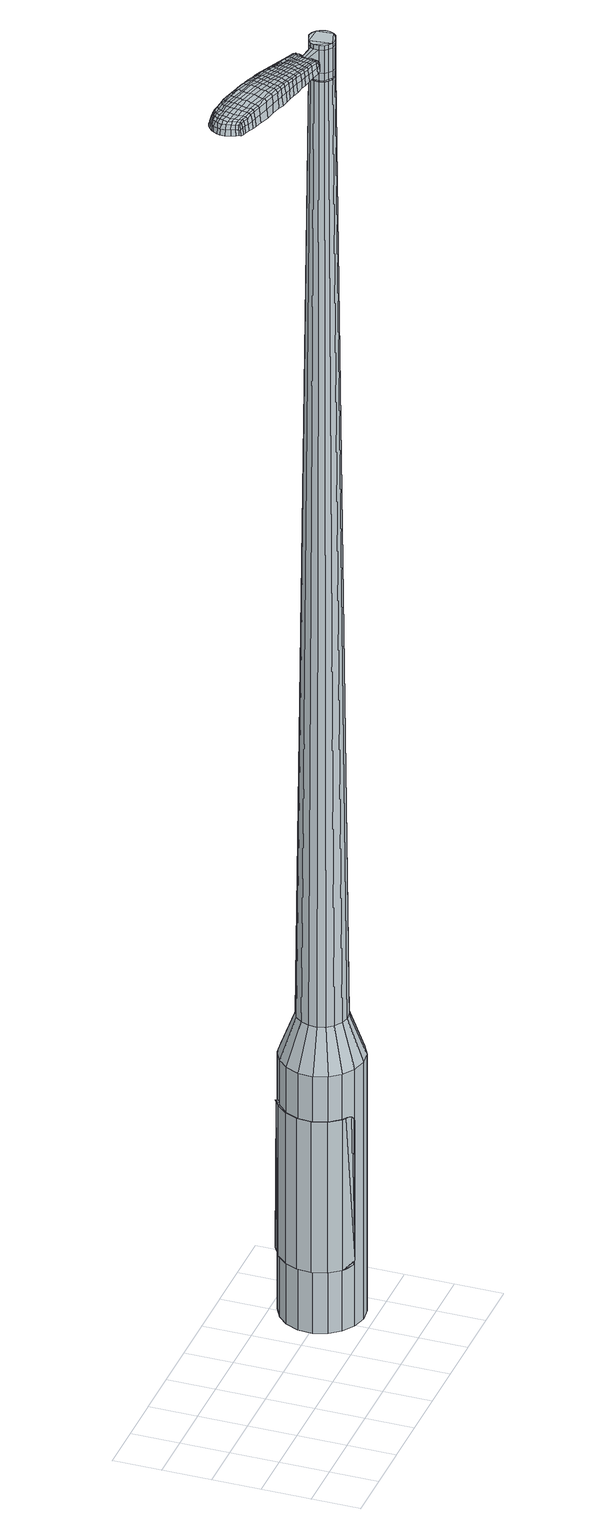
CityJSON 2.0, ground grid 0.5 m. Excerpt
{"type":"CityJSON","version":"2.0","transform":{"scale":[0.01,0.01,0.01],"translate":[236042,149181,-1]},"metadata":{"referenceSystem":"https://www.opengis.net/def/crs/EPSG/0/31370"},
"CityObjects":{
"object1":{"type":"GenericCityObject","attributes":{"cluster":57,"mean_distance_to_centroid":0.185,"new_centroid_x":236044.68,"new_centroid_y":149182.04,"mean_distance_to_camera":9.45,"H1":5.46,"H2":5.55,"Z_final":115.86,"cluster2":-1,"proj_x":236045.43,"proj_y":149178.81,"id_line":87872,"bearing_l":257,"distance":3.32,"orientation":"right","G_obj":167},"geometry":[{"type":"MultiSurface","lod":"2","boundaries":[[[0,1,2,3]],[[1,4,5,2]],[[4,6,7,5]],[[6,8,9,7]],[[8,10,11,9]],[[10,12,13,11]],[[12,14,15,13]],[[14,16,17,15]],[[16,18,19,17]],[[18,20,21,19]],[[20,22,23,21]],[[22,24,25,23]],[[24,26,27,25]],[[26,28,29,27]],[[28,30,31,29]],[[30,32,33,31]],[[32,34,35,33]],[[34,0,3,35]],[[36,37,38,39]],[[38,40,41,42]],[[41,43,42]],[[42,44,45,46]],[[45,47,46]],[[46,48,49,50]],[[49,51,50]],[[42,46,50,38]],[[50,52,39,38]],[[53,36,39]],[[2,5,7,35]],[[7,9,11,15]],[[11,13,15]],[[15,17,19,23]],[[19,21,23]],[[23,25,27,31]],[[27,29,31]],[[15,23,31,7]],[[31,33,35,7]],[[3,2,35]],[[1,0,54,55]],[[0,34,56,54]],[[34,32,57,56]],[[32,30,58,57]],[[30,28,59,58]],[[28,26,60,59]],[[26,24,61,60]],[[24,22,62,61]],[[22,20,63,62]],[[20,18,64,63]],[[18,16,65,64]],[[16,14,66,65]],[[14,12,67,66]],[[12,10,68,67]],[[10,8,69,68]],[[8,6,70,69]],[[6,4,71,70]],[[4,1,55,71]],[[55,54,72,73]],[[54,56,74,72]],[[56,57,75,74]],[[57,58,76,75]],[[58,59,77,76]],[[59,60,78,77]],[[60,61,79,78]],[[61,62,80,79]],[[62,63,81,80]],[[63,64,82,81]],[[64,65,83,82]],[[65,66,84,83]],[[66,67,85,84]],[[67,68,86,85]],[[68,69,87,86]],[[69,70,88,87]],[[70,71,89,88]],[[71,55,73,89]],[[90,91,92,93]],[[94,95,91,90]],[[96,97,95,94]],[[98,99,97,96]],[[100,101,99,98]],[[102,103,101,100]],[[79,104,103,102]],[[105,106,104,79]],[[107,108,106,105]],[[109,110,108,107]],[[111,112,110,109]],[[113,114,112,111]],[[115,116,114,113]],[[117,118,116,115]],[[119,120,118,117]],[[88,121,120,119]],[[122,123,121,88]],[[93,92,123,122]],[[124,125,126,127]],[[128,124,127,129]],[[130,128,129,131]],[[132,130,131,133]],[[134,132,133,135]],[[136,134,135,137]],[[138,136,137,139]],[[140,138,139,141]],[[142,140,141,143]],[[144,142,143,145]],[[146,144,145,147]],[[148,146,147,149]],[[150,148,149,151]],[[152,150,151,153]],[[154,152,153,155]],[[156,154,155,157]],[[73,72,90,93]],[[72,74,94,90]],[[74,75,96,94]],[[75,76,98,96]],[[76,77,100,98]],[[77,78,102,100]],[[78,79,102]],[[80,105,79]],[[80,81,107,105]],[[81,82,109,107]],[[82,83,111,109]],[[83,84,113,111]],[[84,85,115,113]],[[85,86,117,115]],[[86,87,119,117]],[[87,88,119]],[[89,122,88]],[[89,73,93,122]],[[158,159,92,91]],[[159,160,123,92]],[[160,121,123]],[[161,120,121]],[[161,162,118,120]],[[162,163,116,118]],[[163,164,114,116]],[[164,165,112,114]],[[165,166,110,112]],[[166,167,108,110]],[[167,168,106,108]],[[168,104,106]],[[169,103,104]],[[169,170,101,103]],[[170,171,99,101]],[[171,172,97,99]],[[172,173,95,97]],[[173,158,91,95]],[[39,52,156,174]],[[159,158,175,157]],[[53,39,174,125]],[[158,173,126,175]],[[36,53,125,124]],[[173,172,127,126]],[[37,36,124,128]],[[172,171,129,127]],[[38,37,128,130]],[[171,170,131,129]],[[40,38,130,132]],[[170,169,133,131]],[[41,40,132,134]],[[169,104,135,133]],[[43,41,134,136]],[[104,168,137,135]],[[42,43,136,138]],[[168,167,139,137]],[[44,42,138,140]],[[167,166,141,139]],[[45,44,140,142]],[[166,165,143,141]],[[47,45,142,144]],[[165,164,145,143]],[[46,47,144,146]],[[164,163,147,145]],[[48,46,146,148]],[[163,162,149,147]],[[49,48,148,150]],[[162,161,151,149]],[[51,49,150,152]],[[161,121,153,151]],[[50,51,152,154]],[[121,160,155,153]],[[52,50,154,156]],[[160,159,157,155]],[[156,157,176,177]],[[157,175,178,176]],[[175,126,179,178]],[[126,125,180,179]],[[125,174,181,180]],[[174,156,177,181]],[[182,183,184,185]],[[186,182,185,187]],[[182,186,188,189]],[[183,182,189,190]],[[191,192,193,194]],[[195,191,194,196]],[[191,195,197,198]],[[192,191,198,199]],[[200,201,202,203]],[[204,200,203,205]],[[200,204,206,207]],[[201,200,207,208]],[[209,210,211,212]],[[213,209,212,214]],[[209,213,215,216]],[[210,209,216,217]],[[218,219,220,221]],[[222,218,221,223]],[[218,222,224,225]],[[219,218,225,226]],[[227,228,229,230]],[[231,227,230,232]],[[227,231,233,234]],[[228,227,234,235]],[[236,237,238,239]],[[228,236,239,229]],[[236,228,235,240]],[[237,236,240,241]],[[242,243,244,245]],[[237,242,245,238]],[[242,237,241,246]],[[243,242,246,247]],[[248,186,187,249]],[[243,248,249,244]],[[248,243,247,250]],[[186,248,250,188]],[[251,252,253,254]],[[255,251,254,256]],[[251,255,257,258]],[[252,251,258,259]],[[260,261,262,263]],[[252,260,263,253]],[[260,252,259,264]],[[261,260,264,265]],[[266,267,268,269]],[[261,266,269,262]],[[266,261,265,270]],[[267,266,270,271]],[[272,273,274,275]],[[267,272,275,268]],[[272,267,271,276]],[[273,272,276,277]],[[278,183,190,279]],[[273,278,279,274]],[[278,273,277,280]],[[183,278,280,184]],[[281,282,283,284]],[[285,281,284,286]],[[281,285,287,288]],[[282,281,288,289]],[[290,291,292,293]],[[282,290,293,283]],[[290,282,289,294]],[[291,290,294,295]],[[296,297,298,299]],[[291,296,299,292]],[[296,291,295,300]],[[297,296,300,301]],[[302,195,196,303]],[[297,302,303,298]],[[302,297,301,304]],[[195,302,304,197]],[[305,306,307,308]],[[309,305,308,310]],[[305,309,311,312]],[[306,305,312,313]],[[314,315,316,317]],[[306,314,317,307]],[[314,306,313,318]],[[315,314,318,319]],[[320,321,322,323]],[[315,320,323,316]],[[320,315,319,324]],[[321,320,324,325]],[[326,327,328,329]],[[321,326,329,322]],[[326,321,325,330]],[[327,326,330,331]],[[332,192,199,333]],[[327,332,333,328]],[[332,327,331,334]],[[192,332,334,193]],[[335,221,220,336]],[[337,335,336,338]],[[335,337,339,340]],[[221,335,340,223]],[[341,337,338,342]],[[343,341,342,344]],[[341,343,345,346]],[[337,341,346,339]],[[347,343,344,348]],[[349,347,348,350]],[[347,349,351,352]],[[343,347,352,345]],[[353,349,350,354]],[[355,353,354,356]],[[353,355,357,358]],[[349,353,358,351]],[[359,355,356,360]],[[210,359,360,211]],[[359,210,217,361]],[[355,359,361,357]],[[362,363,208,207]],[[364,362,207,206]],[[362,364,365,366]],[[363,362,366,367]],[[368,369,367,366]],[[370,368,366,365]],[[368,370,371,372]],[[369,368,372,373]],[[374,375,373,372]],[[376,374,372,371]],[[374,376,377,378]],[[375,374,378,379]],[[380,381,379,378]],[[382,380,378,377]],[[380,382,215,213]],[[381,380,213,214]],[[383,384,385,386]],[[285,383,386,287]],[[383,285,286,387]],[[384,383,387,388]],[[389,204,205,390]],[[384,389,390,385]],[[389,384,388,391]],[[204,389,391,206]],[[392,393,394,395]],[[231,392,395,233]],[[392,231,232,396]],[[393,392,396,397]],[[398,399,400,401]],[[393,398,401,394]],[[398,393,397,402]],[[399,398,402,403]],[[404,201,208,405]],[[399,404,405,400]],[[404,399,403,406]],[[201,404,406,202]],[[407,408,409,410]],[[189,407,410,190]],[[407,189,188,411]],[[408,407,411,412]],[[413,414,415,416]],[[408,413,416,409]],[[413,408,412,417]],[[414,413,417,418]],[[419,212,211,420]],[[414,419,420,415]],[[419,414,418,421]],[[212,419,421,214]],[[422,423,424,425]],[[194,422,425,196]],[[422,194,193,426]],[[423,422,426,427]],[[428,216,215,429]],[[423,428,429,424]],[[428,423,427,430]],[[216,428,430,217]],[[431,432,433,434]],[[309,431,434,311]],[[431,309,310,435]],[[432,431,435,436]],[[437,222,223,438]],[[432,437,438,433]],[[437,432,436,439]],[[222,437,439,224]],[[440,441,442,443]],[[255,440,443,257]],[[440,255,256,444]],[[441,440,444,445]],[[446,447,448,449]],[[441,446,449,442]],[[446,441,445,450]],[[447,446,450,451]],[[452,219,226,453]],[[447,452,453,448]],[[452,447,451,454]],[[219,452,454,220]],[[455,456,445,444]],[[254,455,444,256]],[[455,254,253,457]],[[456,455,457,458]],[[459,460,451,450]],[[456,459,450,445]],[[459,456,458,461]],[[460,459,461,462]],[[463,336,220,454]],[[460,463,454,451]],[[463,460,462,464]],[[336,463,464,338]],[[465,466,467,468]],[[312,465,468,313]],[[465,312,311,434]],[[466,465,434,433]],[[469,340,339,470]],[[466,469,470,467]],[[469,466,433,438]],[[340,469,438,223]],[[471,472,458,457]],[[263,471,457,253]],[[471,263,262,473]],[[472,471,473,474]],[[475,476,462,461]],[[472,475,461,458]],[[475,472,474,477]],[[476,475,477,478]],[[479,342,338,464]],[[476,479,464,462]],[[479,476,478,480]],[[342,479,480,344]],[[481,482,483,484]],[[318,481,484,319]],[[481,318,313,468]],[[482,481,468,467]],[[485,346,345,486]],[[482,485,486,483]],[[485,482,467,470]],[[346,485,470,339]],[[487,488,474,473]],[[269,487,473,262]],[[487,269,268,489]],[[488,487,489,490]],[[491,492,478,477]],[[488,491,477,474]],[[491,488,490,493]],[[492,491,493,494]],[[495,348,344,480]],[[492,495,480,478]],[[495,492,494,496]],[[348,495,496,350]],[[497,498,499,500]],[[324,497,500,325]],[[497,324,319,484]],[[498,497,484,483]],[[501,352,351,502]],[[498,501,502,499]],[[501,498,483,486]],[[352,501,486,345]],[[503,504,490,489]],[[275,503,489,268]],[[503,275,274,505]],[[504,503,505,506]],[[507,508,494,493]],[[504,507,493,490]],[[507,504,506,509]],[[508,507,509,510]],[[511,354,350,496]],[[508,511,496,494]],[[511,508,510,512]],[[354,511,512,356]],[[513,514,515,516]],[[330,513,516,331]],[[513,330,325,500]],[[514,513,500,499]],[[517,358,357,518]],[[514,517,518,515]],[[517,514,499,502]],[[358,517,502,351]],[[519,520,506,505]],[[279,519,505,274]],[[519,279,190,410]],[[520,519,410,409]],[[521,522,510,509]],[[520,521,509,506]],[[521,520,409,416]],[[522,521,416,415]],[[523,360,356,512]],[[522,523,512,510]],[[523,522,415,420]],[[360,523,420,211]],[[524,525,427,426]],[[334,524,426,193]],[[524,334,331,516]],[[525,524,516,515]],[[526,361,217,430]],[[525,526,430,427]],[[526,525,515,518]],[[361,526,518,357]],[[527,528,388,387]],[[284,527,387,286]],[[527,284,283,529]],[[528,527,529,530]],[[531,364,206,391]],[[528,531,391,388]],[[531,528,530,532]],[[364,531,532,365]],[[533,534,535,536]],[[234,533,536,235]],[[533,234,233,395]],[[534,533,395,394]],[[537,538,539,540]],[[534,537,540,535]],[[537,534,394,401]],[[538,537,401,400]],[[541,363,367,542]],[[538,541,542,539]],[[541,538,400,405]],[[363,541,405,208]],[[543,544,530,529]],[[293,543,529,283]],[[543,293,292,545]],[[544,543,545,546]],[[547,370,365,532]],[[544,547,532,530]],[[547,544,546,548]],[[370,547,548,371]],[[549,550,551,552]],[[240,549,552,241]],[[549,240,235,536]],[[550,549,536,535]],[[553,554,555,556]],[[550,553,556,551]],[[553,550,535,540]],[[554,553,540,539]],[[557,369,373,558]],[[554,557,558,555]],[[557,554,539,542]],[[369,557,542,367]],[[559,560,546,545]],[[299,559,545,292]],[[559,299,298,561]],[[560,559,561,562]],[[563,376,371,548]],[[560,563,548,546]],[[563,560,562,564]],[[376,563,564,377]],[[565,566,567,568]],[[246,565,568,247]],[[565,246,241,552]],[[566,565,552,551]],[[569,570,571,572]],[[566,569,572,567]],[[569,566,551,556]],[[570,569,556,555]],[[573,375,379,574]],[[570,573,574,571]],[[573,570,555,558]],[[375,573,558,373]],[[575,576,562,561]],[[303,575,561,298]],[[575,303,196,425]],[[576,575,425,424]],[[577,382,377,564]],[[576,577,564,562]],[[577,576,424,429]],[[382,577,429,215]],[[578,579,412,411]],[[250,578,411,188]],[[578,250,247,568]],[[579,578,568,567]],[[580,581,418,417]],[[579,580,417,412]],[[580,579,567,572]],[[581,580,572,571]],[[582,381,214,421]],[[581,582,421,418]],[[582,581,571,574]],[[381,582,574,379]],[[583,584,585,586]],[[586,585,587,588]],[[589,587,585,590]],[[590,585,584,591]],[[592,593,594,595]],[[595,594,596,597]],[[598,596,594,599]],[[599,594,593,600]],[[601,602,603,604]],[[604,603,605,606]],[[607,605,603,608]],[[608,603,602,609]],[[610,611,612,613]],[[613,612,614,615]],[[616,614,612,617]],[[617,612,611,618]],[[619,620,621,622]],[[622,621,623,624]],[[625,623,621,626]],[[626,621,620,627]],[[628,629,630,631]],[[631,630,632,633]],[[634,632,630,635]],[[635,630,629,636]],[[637,638,639,640]],[[640,639,629,628]],[[636,629,639,641]],[[641,639,638,642]],[[643,644,645,646]],[[646,645,638,637]],[[642,638,645,647]],[[647,645,644,648]],[[588,587,649,650]],[[650,649,644,643]],[[648,644,649,651]],[[651,649,587,589]],[[652,653,654,655]],[[655,654,656,657]],[[658,656,654,659]],[[659,654,653,660]],[[661,662,663,664]],[[664,663,653,652]],[[660,653,663,665]],[[665,663,662,666]],[[667,668,669,670]],[[670,669,662,661]],[[666,662,669,671]],[[671,669,668,672]],[[673,674,675,676]],[[676,675,668,667]],[[672,668,675,677]],[[677,675,674,678]],[[591,584,679,680]],[[680,679,674,673]],[[678,674,679,681]],[[681,679,584,583]],[[682,683,684,685]],[[685,684,686,687]],[[688,686,684,689]],[[689,684,683,690]],[[691,692,693,694]],[[694,693,683,682]],[[690,683,693,695]],[[695,693,692,696]],[[697,698,699,700]],[[700,699,692,691]],[[696,692,699,701]],[[701,699,698,702]],[[597,596,703,704]],[[704,703,698,697]],[[702,698,703,705]],[[705,703,596,598]],[[706,707,708,709]],[[709,708,710,711]],[[712,710,708,713]],[[713,708,707,714]],[[715,716,717,718]],[[718,717,707,706]],[[714,707,717,719]],[[719,717,716,720]],[[721,722,723,724]],[[724,723,716,715]],[[720,716,723,725]],[[725,723,722,726]],[[727,728,729,730]],[[730,729,722,721]],[[726,722,729,731]],[[731,729,728,732]],[[600,593,733,734]],[[734,733,728,727]],[[732,728,733,735]],[[735,733,593,592]],[[619,622,736,737]],[[737,736,738,739]],[[740,738,736,741]],[[741,736,622,624]],[[739,738,742,743]],[[743,742,744,745]],[[746,744,742,747]],[[747,742,738,740]],[[745,744,748,749]],[[749,748,750,751]],[[752,750,748,753]],[[753,748,744,746]],[[751,750,754,755]],[[755,754,756,757]],[[758,756,754,759]],[[759,754,750,752]],[[757,756,760,761]],[[761,760,611,610]],[[618,611,760,762]],[[762,760,756,758]],[[609,763,764,608]],[[608,764,765,607]],[[766,765,764,767]],[[767,764,763,768]],[[768,769,770,767]],[[767,770,771,766]],[[772,771,770,773]],[[773,770,769,774]],[[774,775,776,773]],[[773,776,777,772]],[[778,777,776,779]],[[779,776,775,780]],[[780,781,782,779]],[[779,782,783,778]],[[616,783,782,614]],[[614,782,781,615]],[[784,785,786,787]],[[787,786,686,688]],[[687,686,786,788]],[[788,786,785,789]],[[606,605,790,791]],[[791,790,785,784]],[[789,785,790,792]],[[792,790,605,607]],[[793,794,795,796]],[[796,795,632,634]],[[633,632,795,797]],[[797,795,794,798]],[[799,800,801,802]],[[802,801,794,793]],[[798,794,801,803]],[[803,801,800,804]],[[609,602,805,806]],[[806,805,800,799]],[[804,800,805,807]],[[807,805,602,601]],[[808,809,810,811]],[[811,810,590,591]],[[589,590,810,812]],[[812,810,809,813]],[[814,815,816,817]],[[817,816,809,808]],[[813,809,816,818]],[[818,816,815,819]],[[610,613,820,821]],[[821,820,815,814]],[[819,815,820,822]],[[822,820,613,615]],[[823,824,825,826]],[[826,825,595,597]],[[592,595,825,827]],[[827,825,824,828]],[[616,617,829,830]],[[830,829,824,823]],[[828,824,829,831]],[[831,829,617,618]],[[832,833,834,835]],[[835,834,710,712]],[[711,710,834,836]],[[836,834,833,837]],[[624,623,838,839]],[[839,838,833,832]],[[837,833,838,840]],[[840,838,623,625]],[[841,842,843,658]],[[843,656,658]],[[657,656,843,844]],[[844,843,842,845]],[[846,847,848,849]],[[849,848,842,841]],[[845,842,848,850]],[[850,848,847,851]],[[627,620,852,853]],[[853,852,847,846]],[[851,847,852,854]],[[854,852,620,619]],[[845,855,856,844]],[[844,856,655,657]],[[652,655,856,857]],[[857,856,855,858]],[[851,859,860,850]],[[850,860,855,845]],[[858,855,860,861]],[[861,860,859,862]],[[619,737,863,854]],[[854,863,859,851]],[[862,859,863,864]],[[864,863,737,739]],[[865,866,867,868]],[[868,867,713,714]],[[712,713,867,835]],[[835,867,866,832]],[[740,741,869,870]],[[870,869,866,865]],[[832,866,869,839]],[[839,869,741,624]],[[858,871,857]],[[857,871,664,652]],[[661,664,871,872]],[[862,873,874,861]],[[861,874,871,858]],[[872,871,874,875]],[[875,874,873,876]],[[739,743,877,864]],[[864,877,873,862]],[[876,873,877,878]],[[878,877,743,745]],[[879,880,881,882]],[[882,881,719,720]],[[714,719,881,868]],[[868,881,880,865]],[[746,747,883,884]],[[884,883,880,879]],[[865,880,883,870]],[[870,883,747,740]],[[885,886,872]],[[872,886,670,661]],[[667,670,886,887]],[[887,886,885,888]],[[876,889,890,875]],[[875,890,885,872]],[[888,885,890,891]],[[891,890,889,892]],[[745,749,893,878]],[[878,893,889,876]],[[892,889,893,894]],[[894,893,749,751]],[[895,896,897,898]],[[898,897,725,726]],[[720,725,897,882]],[[882,897,896,879]],[[752,753,899,900]],[[900,899,896,895]],[[879,896,899,884]],[[884,899,753,746]],[[888,901,902,887]],[[887,902,676,667]],[[673,676,902,903]],[[903,902,901,904]],[[892,905,906,891]],[[891,906,901,888]],[[904,901,906,907]],[[907,906,905,908]],[[751,755,909,894]],[[894,909,905,892]],[[908,905,909,910]],[[910,909,755,757]],[[911,912,913,914]],[[914,913,731,732]],[[726,731,913,898]],[[898,913,912,895]],[[758,759,915,916]],[[916,915,912,911]],[[895,912,915,900]],[[900,915,759,752]],[[904,917,918,903]],[[903,918,680,673]],[[591,680,918,811]],[[811,918,917,808]],[[908,919,920,907]],[[907,920,917,904]],[[808,917,920,817]],[[817,920,919,814]],[[757,761,921,910]],[[910,921,919,908]],[[814,919,921,821]],[[821,921,761,610]],[[828,922,923,827]],[[827,923,735,592]],[[732,735,923,914]],[[914,923,922,911]],[[618,762,924,831]],[[831,924,922,828]],[[911,922,924,916]],[[916,924,762,758]],[[789,925,926,788]],[[788,926,685,687]],[[682,685,926,927]],[[927,926,925,928]],[[607,765,929,792]],[[792,929,925,789]],[[928,925,929,930]],[[930,929,765,766]],[[931,932,933,934]],[[934,933,635,636]],[[634,635,933,796]],[[796,933,932,793]],[[935,936,937,938]],[[938,937,932,931]],[[793,932,937,802]],[[802,937,936,799]],[[768,763,939,940]],[[940,939,936,935]],[[799,936,939,806]],[[806,939,763,609]],[[928,941,942,927]],[[927,942,694,682]],[[691,694,942,943]],[[943,942,941,944]],[[766,771,945,930]],[[930,945,941,928]],[[944,941,945,946]],[[946,945,771,772]],[[947,948,949,950]],[[950,949,641,642]],[[636,641,949,934]],[[934,949,948,931]],[[951,952,953,954]],[[954,953,948,947]],[[931,948,953,938]],[[938,953,952,935]],[[774,769,955,956]],[[956,955,952,951]],[[935,952,955,940]],[[940,955,769,768]],[[944,957,958,943]],[[943,958,700,691]],[[697,700,958,959]],[[959,958,957,960]],[[772,777,961,946]],[[946,961,957,944]],[[960,957,961,962]],[[962,961,777,778]],[[963,964,965,966]],[[966,965,647,648]],[[642,647,965,950]],[[950,965,964,947]],[[967,968,969,970]],[[970,969,964,963]],[[947,964,969,954]],[[954,969,968,951]],[[780,775,971,972]],[[972,971,968,967]],[[951,968,971,956]],[[956,971,775,774]],[[960,973,974,959]],[[959,974,704,697]],[[597,704,974,826]],[[826,974,973,823]],[[778,783,975,962]],[[962,975,973,960]],[[823,973,975,830]],[[830,975,783,616]],[[813,976,977,812]],[[812,977,651,589]],[[648,651,977,966]],[[966,977,976,963]],[[819,978,979,818]],[[818,979,976,813]],[[963,976,979,970]],[[970,979,978,967]],[[615,781,980,822]],[[822,980,978,819]],[[967,978,980,972]],[[972,980,781,780]],[[583,586,185,184]],[[586,588,187,185]],[[598,599,198,197]],[[599,600,199,198]],[[601,604,203,202]],[[604,606,205,203]],[[625,626,225,224]],[[626,627,226,225]],[[628,631,230,229]],[[631,633,232,230]],[[637,640,239,238]],[[640,628,229,239]],[[643,646,245,244]],[[646,637,238,245]],[[588,650,249,187]],[[650,643,244,249]],[[658,659,258,257]],[[659,660,259,258]],[[660,665,264,259]],[[665,666,265,264]],[[666,671,270,265]],[[671,672,271,270]],[[672,677,276,271]],[[677,678,277,276]],[[678,681,280,277]],[[681,583,184,280]],[[688,689,288,287]],[[689,690,289,288]],[[690,695,294,289]],[[695,696,295,294]],[[696,701,300,295]],[[701,702,301,300]],[[702,705,304,301]],[[705,598,197,304]],[[706,709,308,307]],[[709,711,310,308]],[[715,718,317,316]],[[718,706,307,317]],[[721,724,323,322]],[[724,715,316,323]],[[727,730,329,328]],[[730,721,322,329]],[[600,734,333,199]],[[734,727,328,333]],[[784,787,386,385]],[[787,688,287,386]],[[606,791,390,205]],[[791,784,385,390]],[[633,797,396,232]],[[797,798,397,396]],[[798,803,402,397]],[[803,804,403,402]],[[804,807,406,403]],[[807,601,202,406]],[[711,836,435,310]],[[836,837,436,435]],[[837,840,439,436]],[[840,625,224,439]],[[841,658,443,442]],[[658,257,443]],[[846,849,449,448]],[[849,841,442,449]],[[627,853,453,226]],[[853,846,448,453]],[[981,982,983,984]],[[985,986,984,983]],[[987,988,989,990]],[[991,992,993,994]],[[982,995,996,983]],[[997,985,983,996]],[[998,987,990,999]],[[1000,1001,992,991]],[[995,1002,1003,996]],[[1003,1004,997,996]],[[1005,998,999,1006]],[[1007,1001,1000,1008]],[[1002,1009,1010,1003]],[[1010,1011,1004,1003]],[[1012,1005,1006,1013]],[[1014,1007,1008,1015]],[[1016,1017,1018,1019]],[[1020,1021,1017,1016]],[[1020,1022,1023,1021]],[[1022,1024,1025,1023]],[[1026,1027,1028,1029]],[[1030,1031,1027,1026]],[[1032,1033,1031,1030]],[[1034,1035,1033,1032]],[[1029,1018,1017,1026]],[[1026,1017,1021,1030]],[[1021,1023,1032,1030]],[[1023,1025,1034,1032]],[[990,989,986,985]],[[999,990,985,997]],[[1004,1006,999,997]],[[1011,1013,1006,1004]],[[991,994,988,987]],[[1000,991,987,998]],[[1008,1000,998,1005]],[[1015,1008,1005,1012]],[[992,1016,1019,993]],[[1001,1020,1016,992]],[[1022,1020,1001,1007]],[[1024,1022,1007,1014]],[[1036,1037,1038,1039]],[[1038,1040,1041,1042]],[[1038,1042,1043,1044]],[[1038,1044,1039]],[[1045,1036,1039,1046]],[[1047,1046,1039,1048]],[[1049,1048,1039]],[[1050,1038,1037,1051]],[[1052,1050,1051,1053]],[[1054,1052,1053,1055]],[[1056,1054,1055,1057]],[[1058,1056,1057,1059]],[[1059,1060,1061,1062]],[[1059,1062,1063,1064]],[[1059,1064,1065,1066]],[[1065,1067,1068,1069]],[[1065,1069,1070,1071]],[[1065,1071,1066]],[[1059,1066,1058]],[[1072,1073,1037,1036]],[[1074,1075,1040,1038]],[[1076,1077,1049,1039]],[[1073,1078,1051,1037]],[[1079,1074,1038,1050]],[[1078,1080,1053,1051]],[[1081,1079,1050,1052]],[[1080,1082,1055,1053]],[[1083,1081,1052,1054]],[[1082,1084,1057,1055]],[[1085,1083,1054,1056]],[[1084,1086,1059,1057]],[[1087,1085,1056,1058]],[[1086,1088,1060,1059]],[[1089,1090,1067,1065]],[[1091,1087,1058,1066]],[[1061,1060,1088,1092]],[[1062,1061,1092,1093]],[[1063,1062,1093,1094]],[[1064,1063,1094,1095]],[[1065,1064,1095,1089]],[[1096,1072,1036,1045]],[[1097,1096,1045,1046]],[[1098,1097,1046,1047]],[[1099,1098,1047,1048]],[[1077,1099,1048,1049]],[[1041,1040,1075,1100]],[[1068,1067,1090,1101]],[[1042,1041,1100,1102]],[[1043,1042,1102,1103]],[[1044,1043,1103,1104]],[[1039,1044,1104,1076]],[[1069,1068,1101,1105]],[[1070,1069,1105,1106]],[[1071,1070,1106,1107]],[[1066,1071,1107,1091]]]}]}
},
"vertices":[
[225,112,384],[231,126,384],[231,126,96],[225,112,96],[241,136,384],[241,136,96],[254,143,384],[254,143,96],[269,145,384],[269,145,96],[283,142,384],[283,142,96],[295,133,384],[295,133,96],[304,122,384],[304,122,96],[308,108,384],[308,108,96],[308,93,384],[308,93,96],[302,79,384],[302,79,96],[292,69,384],[292,69,96],[279,62,384],[279,62,96],[264,60,384],[264,60,96],[250,64,384],[250,64,96],[238,72,384],[238,72,96],[229,83,384],[229,83,96],[224,97,384],[224,97,96],[254,96,1524],[257,93,1524],[261,90,1524],[253,106,1524],[266,89,1524],[270,90,1524],[278,95,1524],[275,92,1524],[280,100,1524],[280,104,1524],[276,112,1524],[278,109,1524],[272,115,1524],[267,116,1524],[258,113,1524],[263,115,1524],[255,110,1524],[253,101,1524],[242,108,429],[245,116,429],[241,99,429],[244,91,429],[249,84,429],[257,79,429],[265,77,429],[274,78,429],[282,82,429],[288,89,429],[291,97,429],[291,106,429],[289,114,429],[284,121,429],[276,126,429],[268,128,429],[259,127,429],[251,123,429],[253,106,1483],[255,110,1483],[253,101,1483],[254,96,1483],[257,93,1483],[261,90,1483],[266,89,1483],[270,90,1483],[275,92,1483],[278,95,1483],[280,100,1483],[280,104,1483],[278,109,1483],[276,112,1483],[272,115,1483],[267,116,1483],[263,115,1483],[258,113,1483],[254,105,1483],[254,105,1485],[256,110,1485],[256,110,1483],[254,101,1483],[254,101,1485],[255,97,1483],[255,97,1485],[258,93,1483],[258,93,1485],[261,91,1483],[261,91,1485],[266,90,1483],[266,90,1485],[270,90,1485],[274,92,1483],[274,92,1485],[277,96,1483],[277,96,1485],[279,100,1483],[279,100,1485],[279,104,1483],[279,104,1485],[278,108,1483],[278,108,1485],[275,112,1483],[275,112,1485],[271,114,1483],[271,114,1485],[267,115,1483],[267,115,1485],[263,115,1485],[259,113,1483],[259,113,1485],[254,96,1519],[253,101,1519],[253,101,1493],[254,96,1493],[257,93,1519],[257,93,1493],[261,90,1519],[261,90,1493],[266,89,1519],[266,89,1493],[270,90,1519],[270,90,1493],[275,92,1519],[275,92,1493],[278,95,1519],[278,95,1493],[280,100,1519],[280,100,1493],[280,104,1519],[280,104,1493],[278,109,1519],[278,109,1493],[276,112,1519],[276,112,1493],[272,115,1519],[272,115,1493],[267,116,1519],[267,116,1493],[263,115,1519],[263,115,1493],[258,113,1519],[258,113,1493],[255,110,1519],[255,110,1493],[253,106,1485],[255,110,1485],[258,113,1485],[267,116,1485],[272,115,1485],[276,112,1485],[278,109,1485],[280,104,1485],[280,100,1485],[278,95,1485],[275,92,1485],[266,89,1485],[261,90,1485],[257,93,1485],[254,96,1485],[253,101,1485],[253,106,1519],[253,106,1493],[236,113,1513],[236,113,1518],[235,110,1513],[234,107,1513],[234,107,1518],[235,110,1518],[167,145,1519],[174,144,1518],[173,145,1509],[166,147,1510],[159,148,1519],[158,149,1510],[160,146,1526],[168,144,1525],[175,142,1525],[158,108,1519],[165,107,1518],[167,108,1525],[160,109,1525],[150,110,1519],[151,111,1526],[148,109,1510],[157,107,1510],[164,105,1509],[91,142,1519],[92,145,1519],[91,145,1513],[90,142,1513],[91,137,1519],[90,137,1513],[93,137,1524],[92,141,1524],[93,145,1524],[163,125,1530],[170,123,1529],[171,127,1529],[164,128,1530],[154,127,1531],[155,130,1531],[153,123,1530],[162,121,1530],[169,120,1529],[242,107,1512],[242,110,1512],[241,110,1517],[241,107,1517],[241,104,1512],[240,105,1517],[240,104,1506],[241,107,1506],[242,110,1506],[109,157,1519],[113,157,1519],[112,159,1512],[109,159,1512],[107,157,1518],[106,159,1512],[107,156,1522],[109,156,1523],[113,156,1524],[117,157,1519],[123,156,1519],[122,157,1512],[117,158,1512],[118,155,1524],[123,154,1525],[129,155,1519],[137,153,1519],[136,155,1511],[128,156,1511],[129,153,1526],[137,152,1526],[148,150,1519],[147,152,1510],[148,149,1526],[238,125,1513],[231,127,1513],[231,126,1518],[239,124,1517],[244,123,1512],[242,122,1516],[243,124,1506],[238,126,1507],[230,128,1507],[224,129,1514],[217,131,1515],[217,130,1520],[224,128,1519],[223,131,1507],[216,133,1507],[209,133,1515],[202,135,1516],[203,134,1522],[210,132,1521],[209,135,1508],[201,137,1508],[195,138,1517],[188,140,1517],[189,138,1524],[196,136,1523],[194,139,1508],[187,141,1509],[181,142,1518],[182,140,1524],[180,143,1509],[101,123,1519],[104,122,1519],[104,123,1524],[101,124,1523],[98,124,1518],[99,125,1522],[97,123,1512],[99,122,1512],[102,121,1512],[108,120,1519],[114,118,1519],[115,120,1525],[109,121,1524],[107,119,1512],[112,117,1512],[120,117,1519],[127,115,1519],[128,116,1526],[120,118,1526],[118,116,1511],[126,114,1511],[138,112,1519],[140,113,1526],[137,111,1510],[231,95,1513],[224,97,1513],[223,96,1507],[230,94,1507],[237,95,1512],[236,94,1506],[236,96,1516],[232,96,1517],[225,98,1518],[216,98,1514],[209,99,1515],[208,98,1507],[215,97,1507],[217,99,1519],[210,100,1520],[202,100,1515],[194,102,1516],[193,100,1508],[200,99,1508],[203,101,1521],[195,103,1522],[187,103,1517],[180,104,1517],[178,103,1509],[185,102,1508],[188,104,1523],[181,105,1524],[173,105,1518],[171,104,1509],[174,107,1524],[235,109,1519],[236,111,1519],[228,110,1520],[229,113,1520],[227,107,1520],[235,106,1519],[221,112,1522],[221,115,1522],[214,114,1523],[214,116,1523],[213,111,1523],[220,109,1521],[206,115,1524],[207,118,1524],[199,117,1525],[200,120,1525],[198,114,1525],[206,112,1524],[192,118,1526],[193,121,1526],[185,120,1527],[185,123,1527],[184,117,1527],[191,115,1526],[177,122,1528],[178,125,1528],[177,118,1528],[95,141,1527],[96,144,1527],[95,136,1526],[100,135,1527],[100,139,1528],[101,143,1528],[106,138,1529],[107,142,1529],[106,134,1528],[113,132,1530],[113,136,1530],[114,140,1530],[120,135,1531],[121,138,1531],[120,131,1530],[129,129,1531],[129,133,1531],[130,136,1531],[142,130,1531],[142,133,1531],[141,126,1531],[96,125,1518],[95,128,1519],[94,127,1513],[95,125,1513],[98,126,1523],[96,128,1523],[93,132,1519],[92,132,1513],[94,132,1524],[105,157,1518],[102,156,1518],[103,155,1523],[106,156,1523],[104,158,1513],[101,157,1513],[99,154,1519],[96,152,1519],[97,151,1524],[100,153,1523],[98,155,1513],[95,152,1513],[93,149,1519],[95,148,1524],[93,149,1513],[168,142,1528],[167,140,1528],[174,138,1528],[175,140,1527],[159,144,1528],[159,143,1529],[166,138,1529],[166,135,1530],[173,133,1529],[173,136,1528],[158,140,1529],[157,137,1530],[165,131,1530],[172,130,1529],[156,134,1531],[160,111,1528],[161,113,1529],[152,115,1529],[152,112,1528],[167,109,1527],[168,112,1528],[161,117,1529],[153,119,1530],[169,116,1528],[239,95,1512],[239,97,1512],[238,98,1517],[238,96,1517],[238,95,1506],[238,97,1506],[240,101,1512],[239,101,1517],[239,100,1506],[245,121,1512],[245,120,1512],[244,121,1506],[245,122,1506],[244,121,1517],[243,120,1517],[244,117,1512],[244,115,1512],[243,115,1506],[244,118,1506],[243,117,1517],[242,115,1517],[243,112,1512],[242,113,1506],[242,112,1517],[239,122,1519],[238,121,1519],[231,124,1520],[231,123,1520],[238,119,1519],[237,116,1519],[231,120,1520],[230,118,1520],[237,114,1519],[229,115,1520],[233,97,1519],[233,99,1519],[226,101,1520],[225,99,1520],[234,102,1519],[227,104,1520],[224,126,1521],[224,125,1521],[217,128,1522],[217,127,1522],[223,122,1521],[223,120,1521],[216,124,1522],[215,122,1523],[222,117,1522],[215,119,1523],[218,100,1521],[218,102,1521],[211,103,1522],[211,101,1522],[219,105,1521],[212,107,1522],[210,130,1523],[209,129,1523],[203,132,1524],[202,131,1524],[209,126,1523],[208,123,1524],[202,128,1525],[201,125,1525],[208,121,1524],[200,122,1525],[203,103,1523],[204,105,1523],[197,106,1524],[196,104,1524],[205,108,1524],[197,110,1525],[196,134,1525],[195,133,1525],[189,136,1526],[188,135,1526],[195,130,1526],[194,127,1526],[188,132,1527],[187,129,1527],[193,124,1526],[186,126,1527],[189,105,1525],[189,108,1525],[182,109,1526],[182,107,1526],[190,111,1526],[183,113,1527],[182,138,1527],[181,137,1527],[180,134,1527],[180,131,1528],[179,128,1528],[174,108,1527],[175,110,1527],[176,114,1528],[100,125,1525],[99,128,1525],[104,124,1526],[102,127,1526],[97,132,1526],[101,131,1527],[108,155,1525],[106,154,1525],[109,154,1526],[111,155,1525],[103,153,1525],[100,150,1526],[104,150,1527],[107,152,1526],[98,147,1526],[102,147,1527],[109,123,1526],[108,125,1527],[114,121,1527],[114,123,1528],[106,129,1528],[113,128,1529],[116,154,1526],[115,153,1527],[121,152,1528],[122,153,1527],[112,151,1527],[110,148,1528],[117,147,1529],[119,150,1528],[108,145,1528],[115,144,1530],[120,119,1528],[120,122,1529],[128,117,1528],[128,120,1529],[120,126,1529],[128,124,1530],[129,152,1528],[127,150,1528],[135,149,1529],[136,150,1528],[125,148,1529],[124,145,1530],[132,143,1530],[134,146,1530],[122,142,1530],[131,140,1531],[140,115,1529],[140,117,1529],[140,121,1530],[148,147,1528],[147,146,1529],[146,143,1530],[145,140,1530],[143,137,1531],[173,143,1509],[174,142,1518],[167,144,1518],[166,145,1509],[159,146,1519],[158,148,1510],[159,144,1525],[167,142,1525],[174,140,1525],[167,110,1525],[166,109,1518],[159,110,1518],[160,111,1525],[150,112,1519],[152,113,1525],[149,110,1510],[157,109,1509],[164,107,1509],[93,145,1513],[94,144,1519],[93,141,1519],[92,141,1513],[93,138,1519],[92,138,1513],[95,137,1524],[95,141,1524],[95,144,1524],[171,127,1528],[170,124,1528],[163,125,1529],[164,128,1529],[154,127,1529],[155,130,1529],[153,124,1529],[162,122,1529],[169,120,1528],[239,110,1516],[240,110,1512],[240,108,1512],[239,108,1516],[239,105,1512],[238,105,1516],[238,105,1506],[239,108,1506],[239,110,1506],[112,157,1512],[113,155,1519],[109,155,1518],[109,157,1512],[107,155,1518],[107,157,1512],[108,155,1522],[109,154,1523],[113,154,1523],[122,155,1512],[123,154,1519],[117,155,1519],[116,156,1512],[117,153,1524],[123,152,1525],[135,153,1511],[136,151,1519],[128,153,1519],[128,154,1511],[129,151,1525],[137,150,1526],[147,149,1519],[146,150,1510],[148,147,1526],[231,124,1518],[230,125,1513],[238,123,1513],[238,122,1517],[242,121,1512],[241,121,1515],[242,122,1506],[237,124,1506],[230,126,1507],[216,128,1520],[216,129,1514],[223,127,1514],[224,126,1519],[222,129,1507],[215,131,1507],[202,132,1522],[202,134,1516],[209,131,1515],[209,130,1521],[208,133,1508],[201,135,1508],[188,136,1523],[188,138,1517],[195,136,1516],[195,134,1522],[194,137,1508],[187,139,1508],[181,140,1517],[181,138,1524],[180,142,1509],[105,125,1523],[104,124,1519],[101,125,1518],[102,126,1523],[100,126,1518],[100,126,1522],[98,125,1512],[100,124,1512],[103,122,1512],[115,121,1525],[114,120,1519],[109,122,1519],[110,123,1524],[108,121,1512],[113,119,1512],[129,118,1526],[128,117,1519],[120,119,1519],[121,120,1525],[119,118,1511],[126,116,1511],[139,114,1519],[140,115,1526],[137,113,1510],[223,98,1507],[224,99,1513],[231,97,1513],[230,96,1506],[236,97,1512],[235,96,1506],[236,98,1515],[232,98,1517],[225,99,1518],[208,100,1507],[209,101,1514],[217,100,1514],[215,99,1507],[218,101,1519],[210,102,1520],[193,102,1508],[195,104,1516],[202,102,1515],[200,101,1508],[203,103,1521],[196,105,1522],[178,105,1508],[180,106,1517],[187,105,1516],[186,104,1508],[188,106,1522],[181,107,1523],[173,107,1517],[171,106,1509],[174,109,1524],[234,109,1518],[235,111,1518],[228,110,1519],[228,113,1519],[227,108,1519],[234,106,1518],[220,112,1520],[221,115,1520],[213,114,1521],[214,116,1521],[212,111,1521],[220,109,1520],[206,115,1523],[206,118,1523],[199,117,1524],[199,120,1524],[198,114,1524],[205,112,1523],[191,119,1525],[192,121,1525],[184,120,1526],[185,123,1526],[183,117,1526],[191,116,1525],[177,122,1527],[178,125,1527],[176,119,1527],[98,144,1526],[97,140,1526],[97,137,1525],[101,136,1526],[101,139,1526],[101,143,1526],[108,141,1528],[107,138,1528],[107,134,1527],[113,133,1528],[114,136,1529],[114,140,1529],[121,138,1530],[121,135,1530],[120,131,1529],[129,129,1530],[129,133,1530],[130,136,1530],[142,133,1530],[142,130,1530],[141,126,1530],[96,128,1513],[97,129,1518],[98,127,1518],[97,126,1512],[100,127,1523],[98,129,1523],[95,133,1519],[94,133,1513],[96,133,1523],[104,153,1523],[103,154,1518],[105,155,1518],[106,154,1523],[105,156,1512],[103,155,1512],[99,150,1523],[98,150,1519],[100,152,1519],[101,152,1523],[100,153,1513],[97,151,1513],[95,147,1519],[97,147,1524],[95,148,1513],[174,138,1527],[167,140,1527],[167,141,1527],[174,139,1526],[159,143,1527],[158,142,1528],[172,133,1528],[165,134,1528],[166,137,1528],[173,135,1527],[157,139,1528],[156,136,1529],[164,131,1529],[171,130,1528],[156,133,1529],[152,115,1528],[161,114,1527],[160,112,1527],[152,114,1527],[167,111,1526],[168,112,1527],[161,117,1528],[153,119,1528],[168,116,1527],[237,99,1516],[237,98,1512],[237,97,1512],[237,98,1516],[236,96,1506],[236,97,1506],[238,101,1512],[237,102,1516],[237,101,1506],[242,121,1506],[243,120,1512],[243,121,1512],[242,121,1516],[242,120,1516],[241,116,1506],[241,115,1512],[242,118,1512],[241,119,1506],[241,118,1516],[240,115,1516],[241,113,1512],[240,113,1506],[240,113,1516],[237,121,1518],[238,122,1518],[231,123,1519],[230,123,1519],[236,116,1518],[237,119,1518],[230,120,1519],[229,118,1519],[236,114,1518],[229,115,1519],[225,101,1519],[232,100,1518],[232,99,1518],[225,100,1519],[233,103,1518],[226,104,1519],[223,125,1520],[216,127,1521],[222,120,1520],[223,122,1520],[215,124,1521],[215,122,1521],[221,117,1520],[214,119,1521],[211,104,1521],[218,102,1520],[218,101,1520],[210,103,1521],[219,106,1520],[211,107,1521],[209,128,1522],[209,129,1522],[202,131,1523],[202,130,1523],[208,123,1522],[208,126,1522],[201,128,1523],[200,125,1524],[207,121,1523],[200,123,1524],[196,107,1523],[203,105,1522],[203,104,1522],[196,105,1523],[204,109,1522],[197,110,1523],[195,132,1524],[195,133,1524],[188,135,1525],[188,134,1525],[193,127,1525],[194,130,1524],[187,132,1525],[186,129,1526],[193,124,1525],[186,126,1526],[182,109,1525],[189,108,1524],[189,107,1524],[181,108,1525],[190,112,1524],[183,113,1525],[181,136,1526],[181,137,1526],[179,131,1527],[180,134,1526],[178,128,1527],[175,111,1526],[174,109,1526],[175,115,1526],[100,129,1524],[101,127,1524],[105,125,1525],[103,127,1525],[98,132,1525],[102,131,1525],[110,153,1525],[106,153,1524],[108,154,1524],[112,153,1525],[105,149,1526],[101,149,1525],[104,151,1524],[107,151,1525],[99,147,1525],[103,146,1526],[108,126,1526],[109,124,1526],[115,122,1526],[114,124,1527],[107,130,1526],[114,128,1527],[121,151,1527],[115,152,1526],[117,153,1526],[122,152,1526],[117,146,1528],[111,147,1527],[113,150,1526],[119,149,1527],[109,145,1527],[116,143,1528],[121,122,1527],[121,121,1527],[129,119,1527],[129,121,1528],[120,127,1528],[129,125,1529],[135,148,1528],[127,149,1527],[128,150,1527],[136,149,1527],[132,142,1529],[124,144,1529],[126,147,1528],[134,145,1528],[123,141,1529],[131,139,1530],[140,118,1528],[140,116,1528],[140,122,1529],[147,145,1528],[147,146,1528],[144,140,1529],[146,142,1529],[143,136,1530],[242,122,1508],[241,116,1508],[209,124,1509],[211,132,1509],[188,130,1510],[190,138,1510],[150,139,1512],[152,148,1512],[170,144,1511],[168,135,1511],[132,143,1513],[119,146,1514],[121,155,1514],[134,152,1513],[239,109,1508],[207,116,1509],[186,121,1510],[148,130,1512],[165,126,1511],[130,134,1513],[117,137,1514],[238,103,1508],[206,109,1509],[184,113,1510],[146,121,1512],[163,117,1511],[115,129,1514],[128,125,1513],[236,96,1508],[204,101,1509],[183,105,1510],[144,112,1512],[161,108,1511],[113,120,1514],[126,116,1513],[106,149,1514],[101,148,1514],[103,155,1514],[108,157,1514],[104,140,1514],[99,141,1514],[102,132,1514],[98,135,1514],[100,124,1514],[96,128,1514],[96,147,1515],[92,144,1515],[92,145,1515],[97,151,1515],[95,142,1515],[92,143,1515],[94,138,1515],[92,142,1515],[93,134,1515],[91,141,1515],[239,69,334],[236,71,334],[236,71,165],[248,63,171],[239,69,165],[242,67,165],[245,65,166],[246,64,167],[247,64,169],[242,67,334],[245,65,333],[246,64,332],[247,64,331],[248,63,328],[227,83,165],[227,83,334],[223,98,165],[223,98,334],[224,113,165],[224,113,334],[230,126,165],[230,126,334],[240,137,165],[240,137,334],[244,139,334],[247,141,334],[249,143,333],[251,144,332],[252,144,331],[253,144,328],[244,139,165],[253,144,171],[252,144,169],[251,144,167],[249,143,166],[247,141,165],[241,71,334],[238,74,334],[238,74,165],[241,71,165],[249,66,171],[249,66,328],[230,85,334],[230,85,165],[226,98,334],[226,98,165],[227,112,334],[227,112,165],[232,125,334],[232,125,165],[241,135,334],[241,135,165],[245,137,334],[254,142,328],[254,142,171],[245,137,165],[248,139,334],[251,140,333],[252,141,332],[253,142,331],[244,69,334],[246,68,333],[248,67,332],[249,66,331],[244,69,165],[253,142,169],[246,68,166],[248,67,167],[249,66,169],[252,141,167],[251,140,166],[248,139,165]
]}
